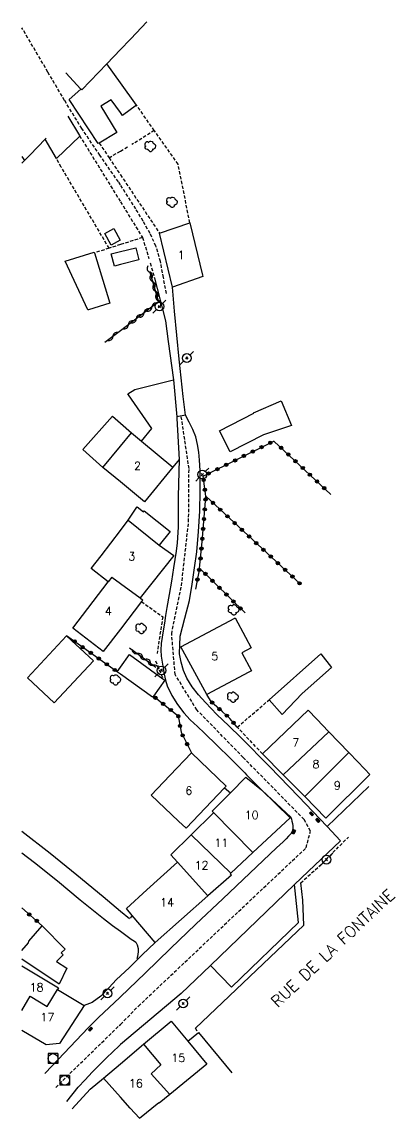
# Model space of a CAD drawing. Header units: millimetres. Extents: x 134000 to 134763, y 129004 to 130000.
# Drawn here: x 134000 to 134056.8, y 129815 to 129981.9 of the extents above; entities that cross this region are included whole.
import ezdxf
from ezdxf.enums import TextEntityAlignment as Align

# ---------------------------------------------------------------- set-up
doc = ezdxf.new("R2010")
doc.units = ezdxf.units.MM
doc.linetypes.add('DASHED', pattern=[0.75, 0.5, -0.25])
doc.layers.get('0').update_dxf_attribs({"linetype": 'CONTINUOUS'})
for name, color, linetype in [('W0001', 6, 'DASHED'), ('W0006', 2, 'CONTINUOUS'), ('W0008', 7, 'CONTINUOUS'), ('W0014', 7, 'CONTINUOUS'), ('W0017', 7, 'CONTINUOUS'), ('W0070', 7, 'DASHED'), ('W0071', 7, 'CONTINUOUS'), ('W0101', 7, 'CONTINUOUS'), ('W0104', 1, 'CONTINUOUS'), ('W0105', 7, 'CONTINUOUS'), ('W0112', 1, 'DASHED'), ('W0300', 7, 'CONTINUOUS'), ('W0310', 3, 'CONTINUOUS'), ('W0323', 7, 'CONTINUOUS'), ('W0333', 7, 'CONTINUOUS'), ('W0401', 7, 'CONTINUOUS'), ('W0420', 7, 'CONTINUOUS'), ('W0473', 7, 'CONTINUOUS'), ('W0989', 7, 'CONTINUOUS'), ('W0991', 7, 'CONTINUOUS'), ('W1102', 7, 'CONTINUOUS')]:
    doc.layers.add(name, color=color, linetype=linetype)
doc.styles.get("Standard").update_dxf_attribs({"font": 'romans.shx', "width": 0.85})

# ---------------------------------------------------------------- blocks, each defined once
blk = doc.blocks.new('T420')
for p, q in [((0.75, 0.75), (-0.75, 0.75)), ((-0.75, 0.75), (-0.75, -0.75)), ((0.75, 0.75), (0.75, -0.75)), ((0.75, -0.75), (-0.75, -0.75))]:
    blk.add_line(p, q)
blk.add_ellipse((0, 0), major_axis=(-0.53, 0.53), ratio=1, start_param=3.926991, end_param=10.210176)
blk = doc.blocks.new('T473')
for p, q in [((-0.166667, 0.166667), (0.166667, -0.166667)), ((-0.166667, -0.166667), (0.166667, 0.166667)), ((0.500001, 0.500001), (1.000002, 1.000002)), ((-1.000002, -1.000002), (-0.500001, -0.500001))]:
    blk.add_line(p, q)
blk.add_ellipse((0, 0), major_axis=(0.471405, 0.471405), ratio=1, start_param=5.4977871438, end_param=11.780972451)
blk = doc.blocks.new('T300')
for p, q in [((-0.8, 0.51), (-0.86, 0.34)), ((-0.86, 0.34), (-0.86, 0.17)), ((-0.86, 0.17), (-0.74, 0.06)), ((-0.69, 0.63), (-0.8, 0.51)), ((-0.8, -0.06), (-0.74, 0.06)), ((-0.74, 0.06), (-0.69, 0.11)), ((-0.57, 0.69), (-0.69, 0.63)), ((-0.46, 0.69), (-0.57, 0.69)), ((-0.29, 0.63), (-0.46, 0.69)), ((-0.29, 0.63), (-0.17, 0.74)), ((-0.23, 0.57), (-0.29, 0.63)), ((-0.17, 0.74), (-0.06, 0.8)), ((-0.06, 0.8), (0.06, 0.8)), ((0.06, 0.8), (0.23, 0.74)), ((0.23, 0.74), (0.34, 0.63)), ((0.34, 0.63), (0.4, 0.51)), ((0.46, 0.46), (0.34, 0.46)), ((0.4, 0.51), (0.4, 0.46)), ((0.57, 0.4), (0.46, 0.46)), ((0.57, 0.4), (0.69, 0.29)), ((0.69, 0.29), (0.74, 0.17)), ((0.74, 0.06), (0.69, -0.17)), ((0.74, 0.17), (0.74, 0.06)), ((-0.8, -0.17), (-0.8, -0.06)), ((-0.8, -0.23), (-0.8, -0.17)), ((-0.74, -0.34), (-0.8, -0.23)), ((-0.69, -0.4), (-0.74, -0.34)), ((-0.51, -0.46), (-0.69, -0.4)), ((-0.4, -0.46), (-0.51, -0.46)), ((-0.4, -0.46), (-0.34, -0.46)), ((-0.34, -0.46), (-0.34, -0.4)), ((-0.34, -0.51), (-0.34, -0.46)), ((-0.29, -0.63), (-0.34, -0.51)), ((-0.17, -0.74), (-0.29, -0.63)), ((-0.06, -0.8), (-0.17, -0.74)), ((0.06, -0.8), (-0.06, -0.8)), ((0.17, -0.74), (0.06, -0.8)), ((0.23, -0.69), (0.17, -0.74)), ((0.29, -0.46), (0.23, -0.46)), ((0.29, -0.63), (0.23, -0.69)), ((0.46, -0.4), (0.29, -0.46)), ((0.34, -0.51), (0.29, -0.63)), ((0.34, -0.51), (0.34, -0.46)), ((0.57, -0.34), (0.46, -0.4)), ((0.63, -0.29), (0.57, -0.34)), ((0.69, -0.17), (0.63, -0.29))]:
    blk.add_line(p, q)
blk = doc.blocks.new('T401')
for p, q in [((-0.3, 0.3), (0, 0.3)), ((-0.3, -0.25), (-0.3, 0.3)), ((-0.3, 0.15), (0, 0.15)), ((-0.3, 0), (0, 0)), ((0, 0.3), (0, -0.25)), ((-0.3, -0.15), (0, -0.15)), ((-0.3, -0.25), (-0.3, -0.3)), ((-0.3, -0.3), (0, -0.3)), ((0, -0.3), (0, -0.25))]:
    blk.add_line(p, q)
blk = doc.blocks.new('t323o')
at = {"color": 0, "linetype": 'Continuous'}
for radius in [0.25, 0.15]:
    blk.add_circle((0, 0), radius, dxfattribs=at)
blk = doc.blocks.new('t310o')
at = {"color": 0, "linetype": 'Continuous'}
for centre, start, end in [((-0.5, 0.38), 216.8699, 323.1304), ((0.5, -0.37), 36.8699, 143.1303)]:
    blk.add_arc(centre, 0.625, start, end, dxfattribs=at)

msp = doc.modelspace()

# ---------------------------------------------------------------- linework, layer by layer
at = {"layer": 'W0001'}
for points in [[(134015, 129829.23), (134017.74, 129832.01), (134035.16, 129848.49), (134043.27, 129856.13), (134043.93, 129858.66), (134042.96, 129860.45), (134033.7, 129869.88), (134026.64, 129877.13), (134023.33, 129882.51), (134022.8, 129888.71), (134024.29, 129896.06), (134025.38, 129905.77), (134025.44, 129913.9), (134024.27, 129921.78)], [(134005.16, 129819.63), (134015, 129829.23)]]:
    msp.add_lwpolyline(points, dxfattribs=at)
at = {"layer": 'W0006'}
msp.add_lwpolyline([(134028.69, 129838.21), (134031.91, 129834.9), (134042.13, 129844.73), (134041.52, 129850.52)], dxfattribs=at)
at = {"layer": 'W0008'}
for points in [[(134024.89, 129922.04), (134023.56, 129921.77)], [(134046.46, 129859.38), (134042.11, 129863.92), (134037.74, 129868.46), (134033.33, 129872.94), (134031.5, 129874.69), (134029.66, 129876.43), (134027.93, 129878.26), (134026.9, 129879.44), (134025.91, 129880.65), (134025.1, 129881.95), (134024.6, 129883.15), (134024.22, 129884.41), (134023.98, 129885.68), (134024.1, 129888.37), (134024.81, 129891.09), (134025.49, 129893.82), (134025.9, 129896.29), (134026.3, 129898.76), (134026.62, 129901.24), (134026.9, 129904.31), (134027.07, 129907.39), (134027.14, 129910.47), (134027.14, 129912.05), (134027.12, 129913.62), (134027.02, 129915.2), (134026.91, 129916.39), (134026.75, 129917.58), (134026.48, 129918.73), (134026.03, 129919.86), (134025.46, 129920.95), (134024.89, 129922.04)], [(134023.92, 129915.27), (134023.88, 129913.4), (134023.85, 129911.53), (134023.81, 129909.66), (134023.79, 129907.31), (134023.77, 129904.96), (134023.64, 129902.61), (134023.49, 129901.32), (134023.3, 129900.04), (134023.1, 129898.76), (134022.77, 129896.75), (134022.41, 129894.73), (134022.07, 129892.72), (134021.88, 129891.53), (134021.69, 129890.35), (134021.52, 129889.16), (134021.36, 129888.2), (134021.21, 129887.23), (134021.15, 129886.26), (134021.21, 129885.33), (134021.34, 129884.4), (134021.51, 129883.47), (134021.68, 129882.56), (134021.87, 129881.66), (134022.13, 129880.79), (134022.8, 129879.34), (134023.67, 129877.97), (134024.65, 129876.68), (134025.64, 129875.61), (134026.72, 129874.61), (134027.8, 129873.6), (134029.75, 129871.69), (134031.7, 129869.77), (134033.63, 129867.83), (134033.92, 129867.54), (134034.2, 129867.25), (134034.48, 129866.96), (134036.6, 129864.88), (134038.76, 129862.84), (134040.92, 129860.8)], [(134024.24, 129833.93), (134028.69, 129838.21), (134041.52, 129850.52), (134043.6, 129852.51), (134048.5, 129857.19), (134046.46, 129859.38)]]:
    msp.add_lwpolyline(points, dxfattribs=at)
at = {"layer": 'W0014'}
for points in [[(134040.92, 129860.8), (134041.02, 129860.49), (134041.12, 129860.17), (134041.19, 129859.85), (134041.24, 129859.48), (134041.25, 129859.1), (134041.2, 129858.74), (134040.97, 129858.3), (134040.6, 129857.9), (134040.22, 129857.51), (134039.76, 129857.04), (134039.27, 129856.59), (134038.78, 129856.13), (134034.68, 129852.25), (134030.59, 129848.37), (134026.5, 129844.48), (134022.62, 129840.77), (134018.76, 129837.05), (134015, 129833.43)], [(134020.29, 129841.69), (134018.33, 129839.8), (134016.36, 129837.91), (134015, 129836.62)], [(134015, 129836.62), (134014.39, 129836.04), (134013.21, 129834.79), (134012.03, 129833.54), (134010.67, 129832.57), (134010.28, 129832.39), (134009.88, 129832.24), (134009.48, 129832.08)], [(134015, 129833.43), (134014.89, 129833.32), (134013.29, 129831.79), (134011.68, 129830.25), (134010.1, 129828.69), (134007.32, 129825.82), (134004.59, 129822.9), (134003.49, 129821.76)], [(134024.24, 129833.93), (134015, 129826.16)], [(134006.83, 129817.49), (134006.83, 129817.49), (134008.57, 129819.65), (134009.62, 129820.79), (134010.7, 129821.93), (134011.79, 129823.04), (134012.89, 129824.14), (134014.8, 129825.98), (134015, 129826.16)]]:
    msp.add_lwpolyline(points, dxfattribs=at)
at = {"layer": 'W0017'}
for points in [[(134046.46, 129859.38), (134052.84, 129865.49)], [(134015, 129846.44), (134012.35, 129848.64), (134008.34, 129851.98), (134004.28, 129855.27), (134000, 129858.62)], [(134000, 129855.38), (134001.92, 129853.91), (134005.42, 129851.07), (134008.89, 129848.19), (134012.41, 129845.38), (134013.8, 129844.31), (134015, 129843.41)]]:
    msp.add_lwpolyline(points, dxfattribs=at)
at = {"layer": 'W0070'}
for points in [[(134015, 129957.11), (134014.7, 129957.59), (134011.87, 129961.62), (134009.12, 129965.69), (134006.5, 129969.98), (134003.95, 129974.31), (134000, 129981.05)], [(134021.99, 129940.57), (134021.54, 129943), (134021.09, 129945.44), (134020.41, 129947.79), (134019.51, 129949.73), (134018.44, 129951.6), (134017.34, 129953.45), (134015, 129957.11)]]:
    msp.add_lwpolyline(points, dxfattribs=at)
at = {"layer": 'W0071'}
for points in [[(134020.18, 129942.92), (134021.84, 129936.42), (134022.26, 129933.27), (134023.06, 129927.42)], [(134024.89, 129922.04), (134024.57, 129924.88), (134024.24, 129927.73), (134023.93, 129930.57), (134023.57, 129934.23), (134023.23, 129937.9), (134022.9, 129941.56)], [(134016.37, 129845.3), (134015, 129846.44)], [(134015, 129843.41), (134015.21, 129843.25), (134016.64, 129842.22), (134016.88, 129842.07), (134017.12, 129841.92), (134017.32, 129841.74), (134017.57, 129841.32), (134017.69, 129840.81), (134017.72, 129840.3), (134017.67, 129839.94), (134017.58, 129839.58), (134017.48, 129839.22)]]:
    msp.add_lwpolyline(points, dxfattribs=at)
at = {"layer": 'W0101'}
for points in [[(134019.04, 129981.94), (134016.56, 129979.36), (134016.48, 129979.28)], [(134016.48, 129979.28), (134015, 129977.73)], [(134015, 129977.73), (134012.91, 129975.55)], [(134012.91, 129975.55), (134009.1, 129971.58), (134008.97, 129971.71), (134006.66, 129974.21)], [(134003.68, 129964.23), (134003.52, 129964.06), (134001.23, 129961.71), (134000.39, 129960.85)], [(134000.39, 129960.85), (134000, 129960.45)], [(134020.95, 129949.76), (134025.57, 129951.35), (134027.49, 129943.36), (134027.54, 129943.16), (134022.9, 129941.56)], [(134022.9, 129941.56), (134020.95, 129949.76)], [(134015, 129917.31), (134016.68, 129919.34), (134018.23, 129918.06), (134023, 129914.11)], [(134015, 129911.87), (134012.33, 129914.08), (134015, 129917.31)], [(134023, 129914.11), (134018.65, 129908.84)], [(134018.65, 129908.84), (134015, 129911.87)], [(134015, 129904.47), (134016.2, 129906.04), (134020.88, 129902.21)], [(134013.15, 129896.67), (134010.55, 129898.66), (134012.06, 129900.62), (134015, 129904.47)], [(134020.88, 129902.21), (134023.13, 129900.68), (134017.99, 129894.19)], [(134015, 129889.44), (134012.39, 129886.03), (134007.73, 129889.6), (134013.15, 129896.67)], [(134017.99, 129894.19), (134018.39, 129893.87), (134018.21, 129893.63), (134015, 129889.44)], [(134024.19, 129886.74), (134032.44, 129891.11), (134032.49, 129891.14), (134034.05, 129888.21), (134034.92, 129886.57), (134033.5, 129885.82), (134034.94, 129883.11), (134034.54, 129882.9), (134028.14, 129879.5)], [(134028.14, 129879.5), (134024.19, 129886.74)], [(134036.62, 129870.46), (134043.56, 129877.11), (134044.92, 129875.7), (134046.67, 129873.86), (134046.72, 129873.81)], [(134046.72, 129873.81), (134049.78, 129870.62)], [(134031.09, 129865.52), (134030.86, 129865.28), (134025.01, 129859.1), (134023.86, 129860.18), (134019.7, 129864.12), (134022.53, 129867.12), (134025.82, 129870.58)], [(134025.82, 129870.58), (134031.09, 129865.52)], [(134039.79, 129867.24), (134036.62, 129870.46)], [(134049.78, 129870.62), (134049.85, 129870.54), (134052.19, 129868.1), (134052.95, 129867.3), (134046.28, 129860.65)], [(134031.75, 129864.5), (134034.09, 129866.88), (134036.49, 129864.98), (134040.86, 129860.7), (134035.18, 129855.39)], [(134043.06, 129863.92), (134039.79, 129867.24)], [(134029.12, 129861.54), (134028.96, 129861.73), (134031.75, 129864.5)], [(134046.28, 129860.65), (134043.06, 129863.92)], [(134025.79, 129858.12), (134029.17, 129861.47), (134029.12, 129861.54)], [(134023.7, 129853.94), (134022.69, 129855.05), (134025.79, 129858.12)], [(134035.18, 129855.39), (134031.82, 129852.25)], [(134015.91, 129846.87), (134019.03, 129849.71), (134023.7, 129853.94)], [(134031.82, 129852.25), (134031.73, 129852.15), (134031.89, 129851.96), (134028.32, 129848.8)], [(134028.32, 129848.8), (134020.29, 129841.69)], [(134020.29, 129841.69), (134016.79, 129845.82), (134015.91, 129846.87)], [(134000, 129838.16), (134005.58, 129834.77), (134005.44, 129834.54)], [(134005.44, 129834.54), (134009.48, 129832.08)], [(134009.48, 129832.08), (134005.74, 129826.32)], [(134018.52, 129826.19), (134018.52, 129826.19), (134022.72, 129829.74)], [(134022.72, 129829.74), (134025.24, 129826.67), (134028.14, 129823.15)], [(134005.74, 129826.32), (134003.7, 129826.13), (134000, 129828.28)], [(134015, 129823.21), (134018.52, 129826.19)], [(134012.43, 129821.04), (134015, 129823.21)], [(134028.14, 129823.15), (134022.51, 129818.52)], [(134015, 129818.16), (134012.43, 129821.04)], [(134016.5, 129816.48), (134015, 129818.16)], [(134022.51, 129818.52), (134020.92, 129817.21)]]:
    msp.add_lwpolyline(points, dxfattribs=at)
at = {"layer": 'W0104'}
for points in [[(134015, 129972.64), (134012.91, 129975.55)], [(134015, 129968.14), (134013.59, 129970.05), (134012.03, 129969.12), (134014.44, 129965.1), (134011.77, 129963.49), (134011.61, 129963.4), (134007.2, 129970.12), (134008.97, 129971.71)], [(134017.43, 129969.25), (134015, 129972.64)], [(134017.43, 129969.25), (134015.33, 129967.7), (134015, 129968.14)], [(134006.98, 129967.6), (134008.78, 129964.62), (134008.84, 129964.52), (134005.28, 129961.14), (134003.52, 129964.06)], [(134015, 129944.99), (134014.07, 129944.76), (134013.61, 129946.62), (134015, 129946.97)], [(134015, 129946.97), (134017.34, 129947.54), (134017.8, 129945.68), (134015, 129944.99)], [(134018.23, 129918.06), (134019.76, 129920), (134016.24, 129925.11), (134016.1, 129925.31), (134017.21, 129925.93), (134023.06, 129927.42), (134023.56, 129921.77), (134023.58, 129921.55), (134023.92, 129915.27), (134023, 129914.11)], [(134012.33, 129914.08), (134009.27, 129916.79), (134013.8, 129921.9), (134015, 129920.84)], [(134015, 129920.84), (134016.68, 129919.34)], [(134016.2, 129906.04), (134017.49, 129908.02), (134017.53, 129908.09), (134018.52, 129907.3), (134018.63, 129907.44), (134022.56, 129904.33), (134020.88, 129902.21)], [(134016.38, 129885.56), (134021.47, 129881.87), (134021.77, 129881.66), (134020.01, 129879.23), (134019.88, 129879.05), (134015, 129882.59)], [(134015, 129883.65), (134016.38, 129885.56)], [(134015, 129882.59), (134014.56, 129882.9), (134014.49, 129882.95), (134015, 129883.65)], [(134030.86, 129865.28), (134031.75, 129864.5)], [(134000, 129840.47), (134001.02, 129841.63), (134001.03, 129841.88), (134003.1, 129844.24), (134006.58, 129840.7), (134005.98, 129840.11), (134006.28, 129839.81), (134005.28, 129838.83), (134006.82, 129837.81), (134005.67, 129835.35)], [(134005.67, 129835.35), (134000, 129839.14)], [(134007.63, 129816.35), (134010.39, 129819.35), (134012.43, 129821.04)]]:
    msp.add_lwpolyline(points, dxfattribs=at)
for points in [[(134012.62, 129949.7), (134013.99, 129950.45), (134014.95, 129948.69), (134013.58, 129947.94)], [(134006.57, 129945.5), (134011.02, 129946.86), (134011.06, 129946.75), (134013.38, 129939.1), (134010.12, 129938.1), (134010.04, 129938.08)], [(134031.72, 129916.44), (134030.08, 129919.65), (134035.31, 129922.32), (134035.26, 129922.41), (134039.47, 129924.2), (134041.05, 129920.48), (134036.8, 129919.03)], [(134000.83, 129882.03), (134006.8, 129888.43), (134010.89, 129884.62), (134004.92, 129878.22)], [(134037.63, 129878.65), (134045.53, 129885.67), (134047.13, 129883.6), (134042.68, 129879.64), (134039.6, 129876.43)]]:
    msp.add_lwpolyline(points, close=True, dxfattribs=at)
at = {"layer": 'W0105'}
msp.add_lwpolyline([(134025.24, 129826.67), (134026.89, 129828.01), (134031.94, 129821.82)], dxfattribs=at)
at = {"layer": 'W0112'}
for points in [[(134025.57, 129951.35), (134023.78, 129960.26), (134020.15, 129965.41), (134017.45, 129969.26)], [(134020.15, 129965.41), (134016.75, 129963.25)], [(134008.78, 129964.62), (134015, 129954.54)], [(134011.77, 129963.49), (134013.27, 129961.24), (134015, 129958.65)], [(134013.27, 129961.24), (134015, 129962.26)], [(134015, 129962.26), (134016.2, 129962.96)], [(134005.98, 129959.84), (134005.28, 129961.14)], [(134013.26, 129947.46), (134005.98, 129959.84)], [(134015, 129958.65), (134020.95, 129949.76)], [(134015, 129954.54), (134018.35, 129949.1), (134015, 129948.02)], [(134018.35, 129949.1), (134019.34, 129945.91)], [(134015, 129948.02), (134013.26, 129947.46), (134011.06, 129946.75)], [(134019.55, 129945.23), (134020.18, 129942.92)], [(134018.21, 129893.63), (134021.45, 129891.33), (134020.57, 129885.75)], [(134020.35, 129884.62), (134021.47, 129881.87)], [(134036.62, 129870.46), (134032.79, 129874.5), (134037.63, 129878.65)], [(134042.44, 129850.78), (134045.76, 129853.79), (134049.71, 129857.77)], [(134016.79, 129845.82), (134016.37, 129845.3)]]:
    msp.add_lwpolyline(points, dxfattribs=at)
at = {"layer": 'W0310'}
for points in [[(134019.42, 129943.96), (134020.81, 129939.28), (134015, 129934.9)], [(134015, 129934.9), (134012.63, 129933.12)], [(134016.38, 129886.61), (134020.4, 129883.65)]]:
    msp.add_lwpolyline(points, dxfattribs=at)
at = {"layer": 'W0323'}
for points in [[(134027.05, 129898.73), (134027.43, 129902.75), (134028, 129909.61), (134027.99, 129909.68), (134027.59, 129912.73), (134038.37, 129918.1), (134038.43, 129918.13), (134038.43, 129918.13), (134038.43, 129918.13)], [(134038.37, 129918.1), (134047.05, 129909.96)], [(134042.32, 129896.38), (134027.99, 129909.68)], [(134033.98, 129891.9), (134027.05, 129898.73), (134026.45, 129895.52)], [(134014.56, 129882.9), (134006.8, 129888.43)], [(134020.01, 129879.23), (134023.81, 129876.21), (134024.23, 129873.74), (134025.82, 129870.58)], [(134032.79, 129874.5), (134031.67, 129875.85), (134030.52, 129876.85), (134028.87, 129878.33), (134028.14, 129879.5)], [(134000, 129846.98), (134003.1, 129844.24)]]:
    msp.add_lwpolyline(points, dxfattribs=at)
at = {"layer": 'W0333'}
for points in [[(134042.77, 129848.13), (134042.44, 129850.78)], [(134026.67, 129828.2), (134026.42, 129828.65), (134042.92, 129844.36), (134042.76, 129848.13)]]:
    msp.add_lwpolyline(points, dxfattribs=at)
at = {"layer": 'W1102'}
for points in [[(134000, 129961.44), (134000.39, 129960.85)], [(134013.68, 129897.37), (134013.15, 129896.67)], [(134013.68, 129897.37), (134015, 129896.39)], [(134015, 129896.39), (134017.99, 129894.19)], [(134039.79, 129867.24), (134046.72, 129873.81)], [(134043.06, 129863.92), (134049.78, 129870.62)], [(134029.12, 129861.54), (134035.18, 129855.39)], [(134031.82, 129852.25), (134025.79, 129858.12)], [(134023.7, 129853.94), (134028.32, 129848.8)], [(134000, 129831.36), (134001.24, 129833.53), (134003.84, 129831.95), (134005.44, 129834.54)], [(134018.52, 129826.19), (134021.16, 129823.05), (134019.67, 129821.7), (134022.51, 129818.52)], [(134016.5, 129816.48), (134017.89, 129814.95), (134020.85, 129817.31), (134020.92, 129817.21)]]:
    msp.add_lwpolyline(points, dxfattribs=at)

# ---------------------------------------------------------------- block references
at = {"layer": 'W0300', "rotation": 359.9999899820874}
for p in [(134019.58, 129962.97), (134022.88, 129954.46), (134032.27, 129892.37), (134018.2, 129889.53), (134014.27, 129881.69), (134032.16, 129879.07)]:
    msp.add_blockref('T300', p, dxfattribs=at)
at = {"layer": 'W0310'}
for p, rotation in [((134019.46, 129943.81), 286.5452116026723), ((134019.89, 129942.37), 286.5452116026723), ((134020.32, 129940.94), 286.5452116026723), ((134020.74, 129939.5), 286.5452116026723), ((134018.59, 129937.61), 216.9770778737772), ((134019.79, 129938.51), 216.9770778737772), ((134016.2, 129935.81), 216.9770778737772), ((134017.4, 129936.71), 216.9770778737772), ((134013.83, 129934.02), 216.985763573756), ((134017.58, 129885.72), 323.5816559974777), ((134018.79, 129884.83), 323.5816559974777), ((134020, 129883.94), 323.5816559974777)]:
    msp.add_blockref('t310o', p, dxfattribs=dict(at, rotation=rotation))
at = {"layer": 'W0323'}
for p, rotation in [((134037.82, 129917.83), 26.46711704771869), ((134035.14, 129916.49), 26.46711704771869), ((134036.48, 129917.16), 26.46711704771869), ((134039.46, 129917.07), 316.8459235195172), ((134040.56, 129916.05), 316.8459235195172), ((134031.11, 129914.48), 26.46711704771869), ((134032.45, 129915.15), 26.46711704771869), ((134033.79, 129915.82), 26.46711704771869), ((134041.65, 129915.02), 316.8459235195172), ((134028.42, 129913.15), 26.46711704771869), ((134029.77, 129913.81), 26.46711704771869), ((134042.75, 129913.99), 316.8459235195172), ((134043.84, 129912.97), 316.8459235195172), ((134027.67, 129912.16), 97.35595334706284), ((134044.93, 129911.94), 316.8459235195172), ((134027.86, 129910.68), 97.35595334706284), ((134046.03, 129910.92), 316.8459235195172), ((134027.96, 129909.19), 85.31722787459866), ((134029.09, 129908.66), 137.1384248772708), ((134027.72, 129906.2), 85.31722787459866), ((134027.84, 129907.69), 85.31722787459866), ((134030.19, 129907.64), 137.1384248772708), ((134031.29, 129906.62), 137.1384248772708), ((134027.59, 129904.7), 85.31722787459866), ((134032.39, 129905.6), 137.1384248772708), ((134033.49, 129904.58), 137.1384248772708), ((134027.47, 129903.21), 85.31722787459866), ((134034.58, 129903.56), 137.1384248772708), ((134027.33, 129901.71), 84.49384243435718), ((134035.68, 129902.54), 137.1384248772708), ((134036.78, 129901.52), 137.1384248772708), ((134027.19, 129900.22), 84.49384243435718), ((134037.88, 129900.5), 137.1384248772708), ((134038.98, 129899.48), 137.1384248772708), ((134027, 129898.47), 259.4925348364834), ((134027.93, 129897.86), 135.4498267701918), ((134040.08, 129898.46), 137.1384248772708), ((134026.73, 129896.99), 259.4925348364834), ((134029, 129896.81), 135.4498267701918), ((134041.18, 129897.44), 137.1384248772708), ((134042.28, 129896.42), 137.1384248772708), ((134030.07, 129895.75), 135.4498267701918), ((134031.14, 129894.7), 135.4498267701918), ((134032.2, 129893.65), 135.4498267701918), ((134033.27, 129892.6), 135.4498267701918), ((134008.03, 129887.56), 144.5077756148588), ((134009.25, 129886.69), 144.5077756148588), ((134010.47, 129885.82), 144.5077756148588), ((134011.69, 129884.95), 144.5077756148588), ((134012.91, 129884.08), 144.5077756148588), ((134014.13, 129883.21), 144.5077756148588), ((134020.32, 129878.98), 321.5522744208926), ((134021.49, 129878.05), 321.5522744208926), ((134028.96, 129878.25), 138.2829672647239), ((134022.67, 129877.12), 321.5522744208926), ((134023.81, 129876.17), 279.6124778747769), ((134030.08, 129877.25), 138.2829672647239), ((134031.2, 129876.26), 138.8920378708131), ((134024.07, 129874.69), 279.6124778747769), ((134032.23, 129875.18), 129.6635537037006), ((134024.47, 129873.26), 296.753666634911), ((134025.14, 129871.92), 296.753666634911), ((134001.12, 129845.98), 318.5719251419775), ((134002.25, 129844.99), 318.5719251419775)]:
    msp.add_blockref('t323o', p, dxfattribs=dict(at, rotation=rotation))
at = {"layer": 'W0401'}
for p, rotation in [((134044.21, 129861.4), 43.86657939817074), ((134045.17, 129860.42), 43.86657939817074), ((134041.25, 129858.62), 152.2149630323502), ((134010.33, 129828.6), 134.5074790430387)]:
    msp.add_blockref('T401', p, dxfattribs=dict(at, rotation=rotation))
at = {"layer": 'W0420', "rotation": 359.9999899820874}
for p in [(134004.72, 129824.02), (134006.51, 129820.71)]:
    msp.add_blockref('T420', p, dxfattribs=at)
at = {"layer": 'W0473', "rotation": 359.9999899820874}
for p in [(134020.93, 129938.58), (134025.11, 129930.74), (134027.46, 129912.98), (134021.25, 129883.15), (134046.36, 129854.32), (134013.03, 129833.95), (134024.54, 129832.4)]:
    msp.add_blockref('T473', p, dxfattribs=at)

# ---------------------------------------------------------------- texts
at = {"layer": 'W0989'}
msp.add_text('RUE DE LA FONTAINE', height=1.75, rotation=43.4178, dxfattribs=at).set_placement((134038.94, 129831.7))
at = {"layer": 'W0991'}
for s, p in [('1', (134024.24, 129946.45)), ('2', (134017.6, 129914.31)), ('3', (134016.73, 129900.52)), ('4', (134013.16, 129892.19)), ('5', (134029.36, 129885.32)), ('7', (134041.7, 129872.17)), ('8', (134044.76, 129868.87)), ('6', (134025.41, 129864.84)), ('9', (134048.03, 129865.63)), ('10', (134034.97, 129861.13)), ('11', (134030.38, 129856.89)), ('12', (134027.35, 129853.46)), ('14', (134022.09, 129847.82)), ('18', (134002.23, 129834.87)), ('17', (134003.88, 129830.33)), ('15', (134023.8, 129824.13)), ('16', (134017.35, 129820.25))]:
    msp.add_text(s, height=1.25, dxfattribs=at).set_placement(p, align=Align.MIDDLE_CENTER)

doc.saveas('drawing.dxf')
